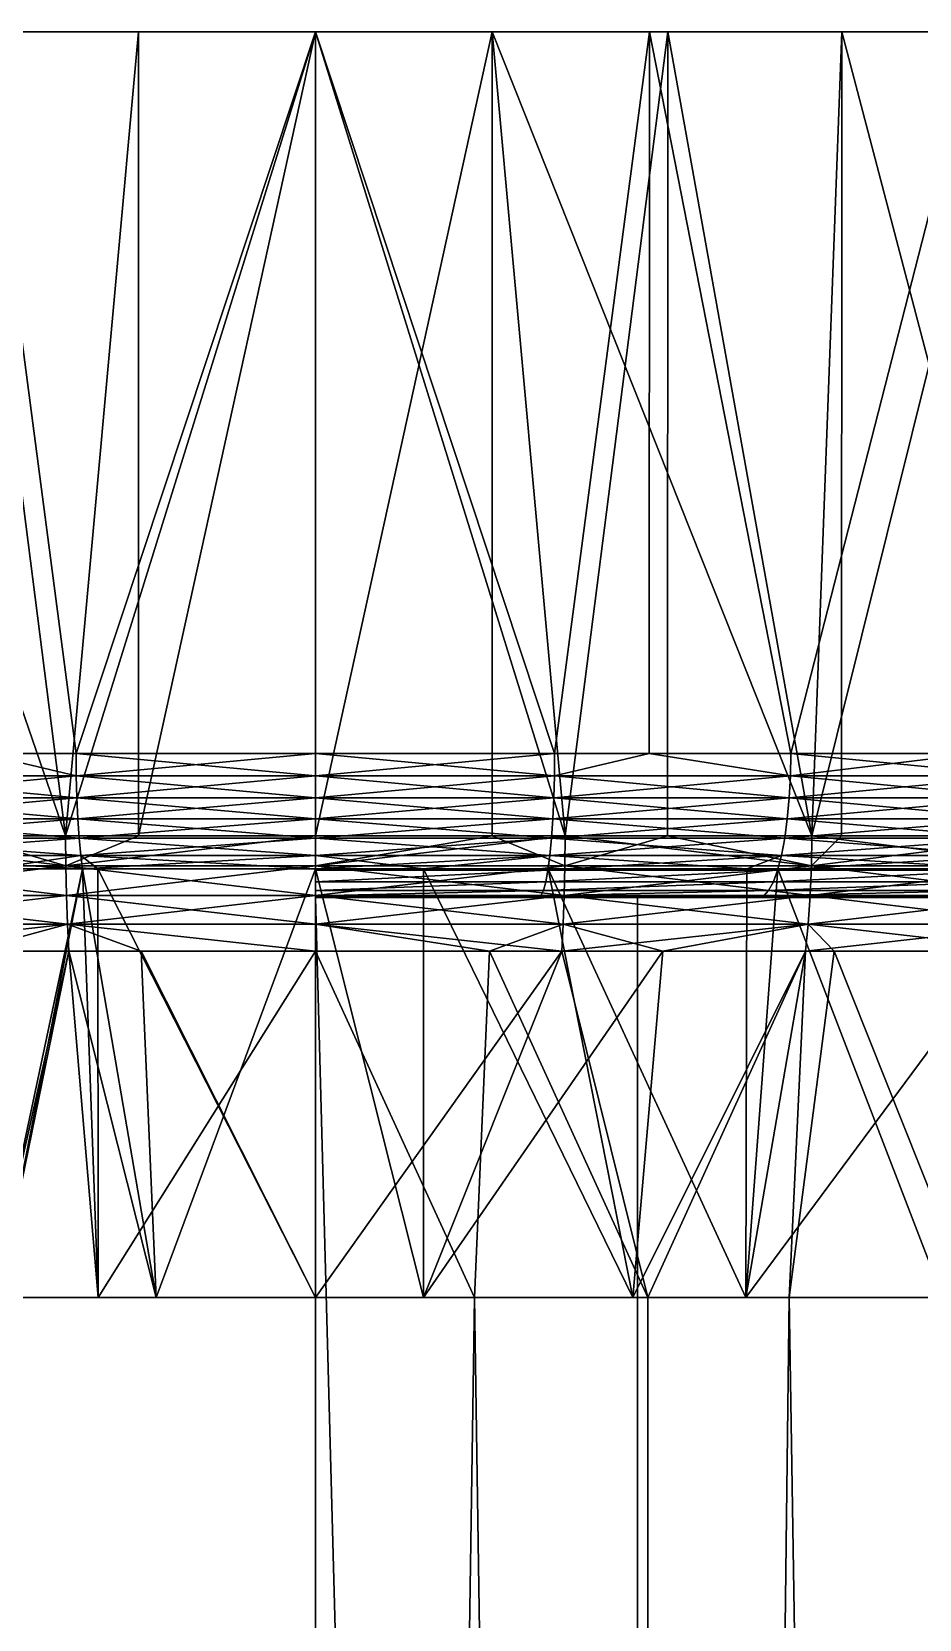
# Model space of a CAD drawing. Header units: inches. Extents: x 0 to 40, y 0 to 110.
# Drawn here: x 17.54 to 25.23, y 96.25 to 110 of the extents above; entities that cross this region are included whole.
import ezdxf

# ---------------------------------------------------------------- set-up
doc = ezdxf.new("R2010")
doc.units = ezdxf.units.IN
doc.header["$LTSCALE"] = 26.699852
doc.header["$MEASUREMENT"] = 0
doc.layers.add('1', color=7, linetype='CONTINUOUS')

msp = doc.modelspace()

# ---------------------------------------------------------------- linework, layer by layer
at = {"layer": '1', "linetype": 'Continuous'}
for points in [[(15.443, 110, 39.474), (15.701, 103.036, 39.532), (17.838, 103.036, 39.883), (15.443, 110, 39.474)], [(15.443, 110, 39.474), (17.838, 103.036, 39.883), (18.469, 110, 39.941), (15.443, 110, 39.474)], [(17.106, 110, 38.272), (15.443, 110, 39.474), (20, 110, 38.5), (17.106, 110, 38.272)], [(20, 110, 38.5), (15.443, 110, 39.474), (18.469, 110, 39.941), (20, 110, 38.5)], [(17.838, 103.036, 0.117), (16.947, 110, 0.234), (20, 110), (17.838, 103.036, 0.117)], [(16.952, 103.036, 0.262), (16.947, 110, 0.234), (17.838, 103.036, 0.117), (16.952, 103.036, 0.262)], [(17.106, 110, 1.728), (20, 110), (16.947, 110, 0.234), (17.106, 110, 1.728)], [(20, 110, 1.5), (20, 110), (17.106, 110, 1.728), (20, 110, 1.5)], [(20, 110, 38.5), (17.929, 103.75, 38.384), (17.106, 110, 38.272), (20, 110, 38.5)], [(17.111, 103.75, 38.245), (17.106, 110, 38.272), (17.929, 103.75, 38.384), (17.111, 103.75, 38.245)], [(17.106, 110, 1.728), (17.111, 103.75, 1.755), (17.929, 103.75, 1.616), (17.106, 110, 1.728)], [(17.106, 110, 1.728), (17.929, 103.75, 1.616), (20, 110, 1.5), (17.106, 110, 1.728)], [(18.469, 110, 39.941), (17.838, 103.036, 39.883), (18.47, 103.036, 39.917), (18.469, 110, 39.941)], [(20, 110), (20, 103.036), (17.838, 103.036, 0.117), (20, 110)], [(20, 110, 38.5), (20, 103.75, 38.5), (17.929, 103.75, 38.384), (20, 110, 38.5)], [(20, 110, 1.5), (17.929, 103.75, 1.616), (20, 103.75, 1.5), (20, 110, 1.5)], [(18.469, 110, 39.941), (18.47, 103.036, 39.917), (20, 110, 40), (18.469, 110, 39.941)], [(18.469, 110, 39.941), (20, 110, 40), (20, 110, 38.5), (18.469, 110, 39.941)], [(20, 110, 40), (18.47, 103.036, 39.917), (20, 103.036, 40), (20, 110, 40)], [(20, 110, 40), (20, 103.036, 40), (21.531, 110, 39.941), (20, 110, 40)], [(21.531, 110, 39.941), (20, 103.036, 40), (21.53, 103.036, 39.917), (21.531, 110, 39.941)], [(23.053, 110, 0.234), (22.162, 103.036, 0.117), (20, 110), (23.053, 110, 0.234)], [(20, 110), (22.162, 103.036, 0.117), (20, 103.036), (20, 110)], [(20, 110, 38.5), (20, 110, 40), (21.531, 110, 39.941), (20, 110, 38.5)], [(20, 110, 38.5), (21.531, 110, 39.941), (22.894, 110, 38.272), (20, 110, 38.5)], [(22.894, 110, 1.728), (23.053, 110, 0.234), (20, 110, 1.5), (22.894, 110, 1.728)], [(20, 110, 1.5), (23.053, 110, 0.234), (20, 110), (20, 110, 1.5)], [(22.071, 103.75, 1.616), (22.894, 110, 1.728), (20, 110, 1.5), (22.071, 103.75, 1.616)], [(22.894, 110, 38.272), (22.071, 103.75, 38.384), (20, 110, 38.5), (22.894, 110, 38.272)], [(22.071, 103.75, 38.384), (20, 103.75, 38.5), (20, 110, 38.5), (22.071, 103.75, 38.384)], [(20, 110, 1.5), (20, 103.75, 1.5), (22.071, 103.75, 1.616), (20, 110, 1.5)], [(21.53, 103.036, 39.917), (22.162, 103.036, 39.883), (21.531, 110, 39.941), (21.53, 103.036, 39.917)], [(21.531, 110, 39.941), (22.162, 103.036, 39.883), (24.299, 103.036, 39.532), (21.531, 110, 39.941)], [(21.531, 110, 39.941), (24.299, 103.036, 39.532), (24.557, 110, 39.474), (21.531, 110, 39.941)], [(22.894, 110, 38.272), (21.531, 110, 39.941), (24.557, 110, 39.474), (22.894, 110, 38.272)], [(22.889, 103.75, 1.755), (22.894, 110, 1.728), (22.071, 103.75, 1.616), (22.889, 103.75, 1.755)], [(22.894, 110, 38.272), (22.889, 103.75, 38.245), (22.071, 103.75, 38.384), (22.894, 110, 38.272)], [(23.053, 110, 0.234), (23.048, 103.036, 0.262), (22.162, 103.036, 0.117), (23.053, 110, 0.234)], [(24.117, 103.75, 1.964), (22.894, 110, 1.728), (22.889, 103.75, 1.755), (24.117, 103.75, 1.964)], [(24.117, 103.75, 38.036), (22.889, 103.75, 38.245), (22.894, 110, 38.272), (24.117, 103.75, 38.036)], [(22.894, 110, 38.272), (24.557, 110, 39.474), (25.717, 110, 37.595), (22.894, 110, 38.272)], [(25.717, 110, 2.405), (26.034, 110, 0.932), (22.894, 110, 1.728), (25.717, 110, 2.405)], [(22.894, 110, 1.728), (26.034, 110, 0.932), (23.053, 110, 0.234), (22.894, 110, 1.728)], [(24.117, 103.75, 1.964), (25.717, 110, 2.405), (22.894, 110, 1.728), (24.117, 103.75, 1.964)], [(25.717, 110, 37.595), (24.117, 103.75, 38.036), (22.894, 110, 38.272), (25.717, 110, 37.595)], [(24.299, 103.036, 0.468), (23.048, 103.036, 0.262), (23.053, 110, 0.234), (24.299, 103.036, 0.468)], [(26.034, 110, 0.932), (24.299, 103.036, 0.468), (23.053, 110, 0.234), (26.034, 110, 0.932)], [(25.712, 103.75, 2.423), (25.717, 110, 2.405), (24.117, 103.75, 1.964), (25.712, 103.75, 2.423)], [(25.717, 110, 37.595), (25.712, 103.75, 37.577), (24.117, 103.75, 38.036), (25.717, 110, 37.595)], [(24.299, 103.036, 39.532), (24.554, 103.036, 39.462), (24.557, 110, 39.474), (24.299, 103.036, 39.532)], [(26.034, 110, 0.932), (26.03, 103.036, 0.948), (24.299, 103.036, 0.468), (26.034, 110, 0.932)], [(24.557, 110, 39.474), (24.554, 103.036, 39.462), (26.386, 103.036, 38.953), (24.557, 110, 39.474)], [(24.557, 110, 39.474), (26.386, 103.036, 38.953), (27.476, 110, 38.55), (24.557, 110, 39.474)], [(25.717, 110, 37.595), (24.557, 110, 39.474), (27.476, 110, 38.55), (25.717, 110, 37.595)], [(15.887, 103.554, 38.021), (17.111, 103.75, 38.245), (17.93, 103.554, 38.368), (15.887, 103.554, 38.021)], [(17.93, 103.554, 1.632), (17.111, 103.75, 1.755), (15.887, 103.554, 1.979), (17.93, 103.554, 1.632)], [(17.929, 103.75, 38.384), (17.93, 103.554, 38.368), (17.111, 103.75, 38.245), (17.929, 103.75, 38.384)], [(17.93, 103.554, 1.632), (17.929, 103.75, 1.616), (17.111, 103.75, 1.755), (17.93, 103.554, 1.632)], [(20, 103.75, 38.5), (20, 103.554, 38.485), (17.929, 103.75, 38.384), (20, 103.75, 38.5)], [(17.929, 103.75, 38.384), (20, 103.554, 38.485), (17.93, 103.554, 38.368), (17.929, 103.75, 38.384)], [(20, 103.75, 1.5), (17.929, 103.75, 1.616), (17.93, 103.554, 1.632), (20, 103.75, 1.5)], [(17.93, 103.554, 1.632), (20, 103.554, 1.515), (20, 103.75, 1.5), (17.93, 103.554, 1.632)], [(20, 103.554, 1.515), (22.07, 103.554, 1.632), (22.071, 103.75, 1.616), (20, 103.554, 1.515)], [(20, 103.75, 1.5), (20, 103.554, 1.515), (22.071, 103.75, 1.616), (20, 103.75, 1.5)], [(22.07, 103.554, 38.368), (20, 103.554, 38.485), (20, 103.75, 38.5), (22.07, 103.554, 38.368)], [(22.07, 103.554, 38.368), (20, 103.75, 38.5), (22.071, 103.75, 38.384), (22.07, 103.554, 38.368)], [(22.071, 103.75, 1.616), (22.07, 103.554, 1.632), (22.889, 103.75, 1.755), (22.071, 103.75, 1.616)], [(22.07, 103.554, 1.632), (24.113, 103.554, 1.979), (22.889, 103.75, 1.755), (22.07, 103.554, 1.632)], [(22.071, 103.75, 38.384), (22.889, 103.75, 38.245), (22.07, 103.554, 38.368), (22.071, 103.75, 38.384)], [(22.07, 103.554, 38.368), (22.889, 103.75, 38.245), (24.113, 103.554, 38.021), (22.07, 103.554, 38.368)], [(22.889, 103.75, 1.755), (24.113, 103.554, 1.979), (24.117, 103.75, 1.964), (22.889, 103.75, 1.755)], [(22.889, 103.75, 38.245), (24.117, 103.75, 38.036), (24.113, 103.554, 38.021), (22.889, 103.75, 38.245)], [(25.712, 103.75, 2.423), (24.117, 103.75, 1.964), (24.113, 103.554, 1.979), (25.712, 103.75, 2.423)], [(26.105, 103.554, 2.553), (25.712, 103.75, 2.423), (24.113, 103.554, 1.979), (26.105, 103.554, 2.553)], [(24.113, 103.554, 38.021), (24.117, 103.75, 38.036), (26.105, 103.554, 37.447), (24.113, 103.554, 38.021)], [(24.117, 103.75, 38.036), (25.712, 103.75, 37.577), (26.105, 103.554, 37.447), (24.117, 103.75, 38.036)], [(15.887, 103.554, 38.021), (17.936, 103.364, 38.323), (15.897, 103.364, 37.977), (15.887, 103.554, 38.021)], [(15.887, 103.554, 1.979), (15.897, 103.364, 2.023), (17.93, 103.554, 1.632), (15.887, 103.554, 1.979)], [(15.887, 103.554, 38.021), (17.93, 103.554, 38.368), (17.936, 103.364, 38.323), (15.887, 103.554, 38.021)], [(15.897, 103.364, 2.023), (17.936, 103.364, 1.677), (17.93, 103.554, 1.632), (15.897, 103.364, 2.023)], [(17.93, 103.554, 38.368), (20, 103.554, 38.485), (20, 103.364, 38.439), (17.93, 103.554, 38.368)], [(17.936, 103.364, 38.323), (17.93, 103.554, 38.368), (20, 103.364, 38.439), (17.936, 103.364, 38.323)], [(17.93, 103.554, 1.632), (17.936, 103.364, 1.677), (20, 103.554, 1.515), (17.93, 103.554, 1.632)], [(17.936, 103.364, 1.677), (20, 103.364, 1.561), (20, 103.554, 1.515), (17.936, 103.364, 1.677)], [(20, 103.554, 1.515), (20, 103.364, 1.561), (22.07, 103.554, 1.632), (20, 103.554, 1.515)], [(20, 103.364, 1.561), (22.064, 103.364, 1.677), (22.07, 103.554, 1.632), (20, 103.364, 1.561)], [(22.064, 103.364, 38.323), (20, 103.364, 38.439), (20, 103.554, 38.485), (22.064, 103.364, 38.323)], [(22.064, 103.364, 38.323), (20, 103.554, 38.485), (22.07, 103.554, 38.368), (22.064, 103.364, 38.323)], [(24.103, 103.364, 37.977), (22.064, 103.364, 38.323), (22.07, 103.554, 38.368), (24.103, 103.364, 37.977)], [(22.07, 103.554, 1.632), (22.064, 103.364, 1.677), (24.113, 103.554, 1.979), (22.07, 103.554, 1.632)], [(24.103, 103.364, 2.023), (24.113, 103.554, 1.979), (22.064, 103.364, 1.677), (24.103, 103.364, 2.023)], [(22.07, 103.554, 38.368), (24.113, 103.554, 38.021), (24.103, 103.364, 37.977), (22.07, 103.554, 38.368)], [(24.103, 103.364, 2.023), (26.09, 103.364, 2.596), (26.105, 103.554, 2.553), (24.103, 103.364, 2.023)], [(26.105, 103.554, 2.553), (24.113, 103.554, 1.979), (24.103, 103.364, 2.023), (26.105, 103.554, 2.553)], [(24.103, 103.364, 37.977), (24.113, 103.554, 38.021), (26.09, 103.364, 37.404), (24.103, 103.364, 37.977)], [(24.113, 103.554, 38.021), (26.105, 103.554, 37.447), (26.09, 103.364, 37.404), (24.113, 103.554, 38.021)], [(15.897, 103.364, 37.977), (17.936, 103.364, 38.323), (17.944, 103.183, 38.248), (15.897, 103.364, 37.977)], [(15.897, 103.364, 37.977), (17.944, 103.183, 38.248), (15.914, 103.183, 37.903), (15.897, 103.364, 37.977)], [(15.897, 103.364, 2.023), (15.914, 103.183, 2.097), (17.936, 103.364, 1.677), (15.897, 103.364, 2.023)], [(15.914, 103.183, 2.097), (17.944, 103.183, 1.752), (17.936, 103.364, 1.677), (15.914, 103.183, 2.097)], [(17.936, 103.364, 38.323), (20, 103.183, 38.364), (17.944, 103.183, 38.248), (17.936, 103.364, 38.323)], [(17.936, 103.364, 1.677), (17.944, 103.183, 1.752), (20, 103.364, 1.561), (17.936, 103.364, 1.677)], [(17.936, 103.364, 38.323), (20, 103.364, 38.439), (20, 103.183, 38.364), (17.936, 103.364, 38.323)], [(17.944, 103.183, 1.752), (20, 103.183, 1.636), (20, 103.364, 1.561), (17.944, 103.183, 1.752)], [(20, 103.364, 1.561), (20, 103.183, 1.636), (22.064, 103.364, 1.677), (20, 103.364, 1.561)], [(22.056, 103.183, 1.752), (22.064, 103.364, 1.677), (20, 103.183, 1.636), (22.056, 103.183, 1.752)], [(22.056, 103.183, 38.248), (20, 103.183, 38.364), (20, 103.364, 38.439), (22.056, 103.183, 38.248)], [(22.056, 103.183, 38.248), (20, 103.364, 38.439), (22.064, 103.364, 38.323), (22.056, 103.183, 38.248)], [(22.064, 103.364, 38.323), (24.086, 103.183, 37.903), (22.056, 103.183, 38.248), (22.064, 103.364, 38.323)], [(22.056, 103.183, 1.752), (24.086, 103.183, 2.097), (24.103, 103.364, 2.023), (22.056, 103.183, 1.752)], [(24.103, 103.364, 2.023), (22.064, 103.364, 1.677), (22.056, 103.183, 1.752), (24.103, 103.364, 2.023)], [(24.103, 103.364, 37.977), (24.086, 103.183, 37.903), (22.064, 103.364, 38.323), (24.103, 103.364, 37.977)], [(24.086, 103.183, 2.097), (26.065, 103.183, 2.667), (26.09, 103.364, 2.596), (24.086, 103.183, 2.097)], [(24.103, 103.364, 2.023), (24.086, 103.183, 2.097), (26.09, 103.364, 2.596), (24.103, 103.364, 2.023)], [(26.065, 103.183, 37.333), (24.086, 103.183, 37.903), (24.103, 103.364, 37.977), (26.065, 103.183, 37.333)], [(24.103, 103.364, 37.977), (26.09, 103.364, 37.404), (26.065, 103.183, 37.333), (24.103, 103.364, 37.977)], [(15.914, 103.183, 37.903), (17.944, 103.183, 38.248), (17.955, 103.015, 38.146), (15.914, 103.183, 37.903)], [(15.914, 103.183, 37.903), (17.955, 103.015, 38.146), (15.936, 103.015, 37.803), (15.914, 103.183, 37.903)], [(15.914, 103.183, 2.097), (15.936, 103.015, 2.197), (17.944, 103.183, 1.752), (15.914, 103.183, 2.097)], [(15.936, 103.015, 2.197), (17.955, 103.015, 1.854), (17.944, 103.183, 1.752), (15.936, 103.015, 2.197)], [(17.944, 103.183, 38.248), (20, 103.183, 38.364), (20, 103.015, 38.261), (17.944, 103.183, 38.248)], [(17.944, 103.183, 38.248), (20, 103.015, 38.261), (17.955, 103.015, 38.146), (17.944, 103.183, 38.248)], [(17.944, 103.183, 1.752), (17.955, 103.015, 1.854), (20, 103.183, 1.636), (17.944, 103.183, 1.752)], [(20, 103.015, 1.739), (20, 103.183, 1.636), (17.955, 103.015, 1.854), (20, 103.015, 1.739)], [(20, 103.015, 1.739), (22.045, 103.015, 1.854), (22.056, 103.183, 1.752), (20, 103.015, 1.739)], [(22.056, 103.183, 1.752), (20, 103.183, 1.636), (20, 103.015, 1.739), (22.056, 103.183, 1.752)], [(22.045, 103.015, 38.146), (20, 103.015, 38.261), (20, 103.183, 38.364), (22.045, 103.015, 38.146)], [(22.045, 103.015, 38.146), (20, 103.183, 38.364), (22.056, 103.183, 38.248), (22.045, 103.015, 38.146)], [(22.045, 103.015, 1.854), (24.064, 103.015, 2.197), (24.086, 103.183, 2.097), (22.045, 103.015, 1.854)], [(22.056, 103.183, 38.248), (24.064, 103.015, 37.803), (22.045, 103.015, 38.146), (22.056, 103.183, 38.248)], [(22.056, 103.183, 1.752), (22.045, 103.015, 1.854), (24.086, 103.183, 2.097), (22.056, 103.183, 1.752)], [(22.056, 103.183, 38.248), (24.086, 103.183, 37.903), (24.064, 103.015, 37.803), (22.056, 103.183, 38.248)], [(24.064, 103.015, 2.197), (26.031, 103.015, 2.763), (26.065, 103.183, 2.667), (24.064, 103.015, 2.197)], [(24.086, 103.183, 37.903), (26.031, 103.015, 37.237), (24.064, 103.015, 37.803), (24.086, 103.183, 37.903)], [(24.086, 103.183, 2.097), (24.064, 103.015, 2.197), (26.065, 103.183, 2.667), (24.086, 103.183, 2.097)], [(26.065, 103.183, 37.333), (26.031, 103.015, 37.237), (24.086, 103.183, 37.903), (26.065, 103.183, 37.333)], [(17.838, 103.036, 39.883), (15.701, 103.036, 39.532), (17.839, 102.775, 39.866), (17.838, 103.036, 39.883)], [(17.839, 102.775, 39.866), (15.701, 103.036, 39.532), (15.704, 102.775, 39.516), (17.839, 102.775, 39.866)], [(15.704, 102.775, 0.484), (16.952, 103.036, 0.262), (17.839, 102.775, 0.134), (15.704, 102.775, 0.484)], [(15.936, 103.015, 37.803), (17.955, 103.015, 38.146), (17.97, 102.866, 38.02), (15.936, 103.015, 37.803)], [(15.936, 103.015, 37.803), (17.97, 102.866, 38.02), (15.965, 102.866, 37.679), (15.936, 103.015, 37.803)], [(15.936, 103.015, 2.197), (15.965, 102.866, 2.321), (17.955, 103.015, 1.854), (15.936, 103.015, 2.197)], [(17.97, 102.866, 1.98), (17.955, 103.015, 1.854), (15.965, 102.866, 2.321), (17.97, 102.866, 1.98)], [(16.952, 103.036, 0.262), (17.838, 103.036, 0.117), (17.839, 102.775, 0.134), (16.952, 103.036, 0.262)], [(17.839, 102.775, 39.866), (18.47, 103.036, 39.917), (17.838, 103.036, 39.883), (17.839, 102.775, 39.866)], [(17.838, 103.036, 0.117), (20, 103.036), (17.839, 102.775, 0.134), (17.838, 103.036, 0.117)], [(20, 102.775, 39.983), (20, 103.036, 40), (17.839, 102.775, 39.866), (20, 102.775, 39.983)], [(17.839, 102.775, 39.866), (20, 103.036, 40), (18.47, 103.036, 39.917), (17.839, 102.775, 39.866)], [(17.839, 102.775, 0.134), (20, 103.036), (20, 102.775, 0.017), (17.839, 102.775, 0.134)], [(17.955, 103.015, 38.146), (20, 103.015, 38.261), (20, 102.866, 38.134), (17.955, 103.015, 38.146)], [(17.955, 103.015, 38.146), (20, 102.866, 38.134), (17.97, 102.866, 38.02), (17.955, 103.015, 38.146)], [(20, 103.015, 1.739), (17.955, 103.015, 1.854), (17.97, 102.866, 1.98), (20, 103.015, 1.739)], [(17.97, 102.866, 1.98), (20, 102.866, 1.866), (20, 103.015, 1.739), (17.97, 102.866, 1.98)], [(22.161, 102.775, 39.866), (21.53, 103.036, 39.917), (20, 102.775, 39.983), (22.161, 102.775, 39.866)], [(20, 102.775, 39.983), (21.53, 103.036, 39.917), (20, 103.036, 40), (20, 102.775, 39.983)], [(22.161, 102.775, 0.134), (20, 102.775, 0.017), (22.162, 103.036, 0.117), (22.161, 102.775, 0.134)], [(22.162, 103.036, 0.117), (20, 102.775, 0.017), (20, 103.036), (22.162, 103.036, 0.117)], [(20, 102.866, 1.866), (22.03, 102.866, 1.98), (22.045, 103.015, 1.854), (20, 102.866, 1.866)], [(20, 103.015, 1.739), (20, 102.866, 1.866), (22.045, 103.015, 1.854), (20, 103.015, 1.739)], [(22.03, 102.866, 38.02), (20, 102.866, 38.134), (20, 103.015, 38.261), (22.03, 102.866, 38.02)], [(22.03, 102.866, 38.02), (20, 103.015, 38.261), (22.045, 103.015, 38.146), (22.03, 102.866, 38.02)], [(22.161, 102.775, 39.866), (22.162, 103.036, 39.883), (21.53, 103.036, 39.917), (22.161, 102.775, 39.866)], [(22.03, 102.866, 1.98), (24.035, 102.866, 2.321), (24.064, 103.015, 2.197), (22.03, 102.866, 1.98)], [(22.045, 103.015, 1.854), (22.03, 102.866, 1.98), (24.064, 103.015, 2.197), (22.045, 103.015, 1.854)], [(22.045, 103.015, 38.146), (24.035, 102.866, 37.679), (22.03, 102.866, 38.02), (22.045, 103.015, 38.146)], [(22.045, 103.015, 38.146), (24.064, 103.015, 37.803), (24.035, 102.866, 37.679), (22.045, 103.015, 38.146)], [(24.296, 102.775, 39.516), (22.162, 103.036, 39.883), (22.161, 102.775, 39.866), (24.296, 102.775, 39.516)], [(22.162, 103.036, 0.117), (23.048, 103.036, 0.262), (22.161, 102.775, 0.134), (22.162, 103.036, 0.117)], [(22.161, 102.775, 0.134), (23.048, 103.036, 0.262), (24.296, 102.775, 0.484), (22.161, 102.775, 0.134)], [(24.296, 102.775, 39.516), (24.299, 103.036, 39.532), (22.162, 103.036, 39.883), (24.296, 102.775, 39.516)], [(23.048, 103.036, 0.262), (24.299, 103.036, 0.468), (24.296, 102.775, 0.484), (23.048, 103.036, 0.262)], [(24.064, 103.015, 2.197), (24.035, 102.866, 2.321), (26.031, 103.015, 2.763), (24.064, 103.015, 2.197)], [(24.064, 103.015, 37.803), (25.989, 102.866, 37.116), (24.035, 102.866, 37.679), (24.064, 103.015, 37.803)], [(25.989, 102.866, 2.884), (26.031, 103.015, 2.763), (24.035, 102.866, 2.321), (25.989, 102.866, 2.884)], [(24.064, 103.015, 37.803), (26.031, 103.015, 37.237), (25.989, 102.866, 37.116), (24.064, 103.015, 37.803)], [(24.554, 103.036, 39.462), (24.296, 102.775, 39.516), (26.386, 103.036, 38.953), (24.554, 103.036, 39.462)], [(26.386, 103.036, 38.953), (24.296, 102.775, 39.516), (26.381, 102.775, 38.937), (26.386, 103.036, 38.953)], [(24.554, 103.036, 39.462), (24.299, 103.036, 39.532), (24.296, 102.775, 39.516), (24.554, 103.036, 39.462)], [(24.296, 102.775, 0.484), (24.299, 103.036, 0.468), (26.381, 102.775, 1.063), (24.296, 102.775, 0.484)], [(26.03, 103.036, 0.948), (26.381, 102.775, 1.063), (24.299, 103.036, 0.468), (26.03, 103.036, 0.948)], [(15.965, 102.866, 37.679), (17.97, 102.866, 38.02), (17.985, 102.75, 37.887), (15.965, 102.866, 37.679)], [(15.965, 102.866, 37.679), (17.985, 102.75, 37.887), (15.995, 102.75, 37.549), (15.965, 102.866, 37.679)], [(17.97, 102.866, 1.98), (15.965, 102.866, 2.321), (17.189, 102.75, 2.248), (17.97, 102.866, 1.98)], [(17.189, 102.75, 2.248), (17.985, 102.75, 2.113), (17.97, 102.866, 1.98), (17.189, 102.75, 2.248)], [(18.116, 102.75, 37.894), (17.985, 102.75, 37.887), (17.97, 102.866, 38.02), (18.116, 102.75, 37.894)], [(17.97, 102.866, 38.02), (20, 102.866, 38.134), (20, 102.75, 38), (17.97, 102.866, 38.02)], [(17.97, 102.866, 38.02), (20, 102.75, 38), (18.116, 102.75, 37.894), (17.97, 102.866, 38.02)], [(17.97, 102.866, 1.98), (17.985, 102.75, 2.113), (20, 102.866, 1.866), (17.97, 102.866, 1.98)], [(17.985, 102.75, 2.113), (20, 102.75, 2), (20, 102.866, 1.866), (17.985, 102.75, 2.113)], [(20.937, 102.75, 37.947), (20, 102.75, 38), (20, 102.866, 38.134), (20.937, 102.75, 37.947)], [(20, 102.75, 2), (22.014, 102.739, 2.128), (22.03, 102.866, 1.98), (20, 102.75, 2)], [(20, 102.866, 1.866), (20, 102.75, 2), (22.03, 102.866, 1.98), (20, 102.866, 1.866)], [(20.937, 102.75, 37.947), (20, 102.866, 38.134), (22.03, 102.866, 38.02), (20.937, 102.75, 37.947)], [(22.03, 102.866, 38.02), (22.015, 102.75, 37.887), (20.937, 102.75, 37.947), (22.03, 102.866, 38.02)], [(22.03, 102.866, 1.98), (22.014, 102.739, 2.128), (24.035, 102.866, 2.321), (22.03, 102.866, 1.98)], [(24.002, 102.739, 2.466), (24.035, 102.866, 2.321), (22.014, 102.739, 2.128), (24.002, 102.739, 2.466)], [(22.03, 102.866, 38.02), (23.736, 102.75, 37.594), (22.015, 102.75, 37.887), (22.03, 102.866, 38.02)], [(22.03, 102.866, 38.02), (24.035, 102.866, 37.679), (23.736, 102.75, 37.594), (22.03, 102.866, 38.02)], [(24.035, 102.866, 37.679), (24.005, 102.75, 37.549), (23.736, 102.75, 37.594), (24.035, 102.866, 37.679)], [(25.94, 102.739, 3.025), (25.989, 102.866, 2.884), (24.002, 102.739, 2.466), (25.94, 102.739, 3.025)], [(25.989, 102.866, 2.884), (24.035, 102.866, 2.321), (24.002, 102.739, 2.466), (25.989, 102.866, 2.884)], [(24.035, 102.866, 37.679), (25.945, 102.75, 36.99), (24.005, 102.75, 37.549), (24.035, 102.866, 37.679)], [(24.035, 102.866, 37.679), (25.989, 102.866, 37.116), (25.945, 102.75, 36.99), (24.035, 102.866, 37.679)], [(17.839, 102.775, 39.866), (15.704, 102.775, 39.516), (17.845, 102.518, 39.815), (17.839, 102.775, 39.866)], [(17.845, 102.518, 39.815), (15.704, 102.775, 39.516), (15.715, 102.518, 39.466), (17.845, 102.518, 39.815)], [(15.704, 102.775, 0.484), (17.839, 102.775, 0.134), (15.715, 102.518, 0.534), (15.704, 102.775, 0.484)], [(15.715, 102.518, 0.534), (17.839, 102.775, 0.134), (17.845, 102.518, 0.185), (15.715, 102.518, 0.534)], [(17.252, 99.036, 37.789), (15.995, 102.75, 37.549), (17.985, 102.75, 37.887), (17.252, 99.036, 37.789)], [(17.193, 99.036, 2.274), (17.985, 102.75, 2.113), (17.189, 102.75, 2.248), (17.193, 99.036, 2.274)], [(18.622, 99.036, 2.053), (17.985, 102.75, 2.113), (17.193, 99.036, 2.274), (18.622, 99.036, 2.053)], [(17.252, 99.036, 37.789), (17.985, 102.75, 37.887), (18.119, 99.036, 37.856), (17.252, 99.036, 37.789)], [(17.839, 102.775, 39.866), (17.845, 102.518, 39.815), (20, 102.518, 39.932), (17.839, 102.775, 39.866)], [(17.839, 102.775, 39.866), (20, 102.518, 39.932), (20, 102.775, 39.983), (17.839, 102.775, 39.866)], [(17.839, 102.775, 0.134), (20, 102.775, 0.017), (17.845, 102.518, 0.185), (17.839, 102.775, 0.134)], [(17.845, 102.518, 0.185), (20, 102.775, 0.017), (20, 102.518, 0.068), (17.845, 102.518, 0.185)], [(18.622, 99.036, 2.053), (20, 102.75, 2), (17.985, 102.75, 2.113), (18.622, 99.036, 2.053)], [(18.119, 99.036, 37.856), (17.985, 102.75, 37.887), (18.116, 102.75, 37.894), (18.119, 99.036, 37.856)], [(18.119, 99.036, 37.856), (18.116, 102.75, 37.894), (20, 99.036, 38), (18.119, 99.036, 37.856)], [(20, 99.036, 38), (18.116, 102.75, 37.894), (20, 102.75, 38), (20, 99.036, 38)], [(20, 99.036, 2), (20, 102.75, 2), (18.622, 99.036, 2.053), (20, 99.036, 2)], [(20, 102.775, 39.983), (20, 102.518, 39.932), (22.155, 102.518, 39.815), (20, 102.775, 39.983)], [(20, 102.775, 39.983), (22.155, 102.518, 39.815), (22.161, 102.775, 39.866), (20, 102.775, 39.983)], [(22.155, 102.518, 0.185), (20, 102.518, 0.068), (22.161, 102.775, 0.134), (22.155, 102.518, 0.185)], [(22.161, 102.775, 0.134), (20, 102.518, 0.068), (20, 102.775, 0.017), (22.161, 102.775, 0.134)], [(20, 99.036, 2), (20, 102.739, 2.015), (20, 102.75, 2), (20, 99.036, 2)], [(20, 99.036, 38), (20, 102.75, 38), (20.935, 99.036, 37.928), (20, 99.036, 38)], [(20.935, 99.036, 37.928), (20, 102.75, 38), (20.937, 102.75, 37.947), (20.935, 99.036, 37.928)], [(20, 102.75, 2), (20, 102.739, 2.015), (22.014, 102.739, 2.128), (20, 102.75, 2)], [(20, 99.036, 2), (20, 102.636, 2.183), (20, 102.739, 2.015), (20, 99.036, 2)], [(22.014, 102.739, 2.128), (20, 102.739, 2.015), (20, 102.636, 2.183), (22.014, 102.739, 2.128)], [(21.995, 102.636, 2.295), (22.014, 102.739, 2.128), (20, 102.636, 2.183), (21.995, 102.636, 2.295)], [(20.935, 99.036, 37.928), (20.937, 102.75, 37.947), (22.748, 99.036, 37.789), (20.935, 99.036, 37.928)], [(22.748, 99.036, 37.789), (20.937, 102.75, 37.947), (22.015, 102.75, 37.887), (22.748, 99.036, 37.789)], [(23.965, 102.636, 2.629), (24.002, 102.739, 2.466), (21.995, 102.636, 2.295), (23.965, 102.636, 2.629)], [(24.002, 102.739, 2.466), (22.014, 102.739, 2.128), (21.995, 102.636, 2.295), (24.002, 102.739, 2.466)], [(22.748, 99.036, 37.789), (22.015, 102.75, 37.887), (23.727, 99.036, 37.56), (22.748, 99.036, 37.789)], [(23.727, 99.036, 37.56), (22.015, 102.75, 37.887), (23.736, 102.75, 37.594), (23.727, 99.036, 37.56)], [(22.161, 102.775, 39.866), (22.155, 102.518, 39.815), (24.285, 102.518, 39.466), (22.161, 102.775, 39.866)], [(22.161, 102.775, 0.134), (24.296, 102.775, 0.484), (22.155, 102.518, 0.185), (22.161, 102.775, 0.134)], [(22.155, 102.518, 0.185), (24.296, 102.775, 0.484), (24.285, 102.518, 0.534), (22.155, 102.518, 0.185)], [(22.161, 102.775, 39.866), (24.285, 102.518, 39.466), (24.296, 102.775, 39.516), (22.161, 102.775, 39.866)], [(23.727, 99.036, 37.56), (24.005, 102.75, 37.549), (25.431, 99.036, 37.161), (23.727, 99.036, 37.56)], [(23.727, 99.036, 37.56), (23.736, 102.75, 37.594), (24.005, 102.75, 37.549), (23.727, 99.036, 37.56)], [(25.94, 102.739, 3.025), (24.002, 102.739, 2.466), (23.965, 102.636, 2.629), (25.94, 102.739, 3.025)], [(25.885, 102.636, 3.182), (25.94, 102.739, 3.025), (23.965, 102.636, 2.629), (25.885, 102.636, 3.182)], [(25.431, 99.036, 37.161), (24.005, 102.75, 37.549), (25.945, 102.75, 36.99), (25.431, 99.036, 37.161)], [(24.296, 102.775, 39.516), (24.285, 102.518, 39.466), (26.364, 102.518, 38.888), (24.296, 102.775, 39.516)], [(24.296, 102.775, 0.484), (26.381, 102.775, 1.063), (24.285, 102.518, 0.534), (24.296, 102.775, 0.484)], [(24.285, 102.518, 0.534), (26.381, 102.775, 1.063), (26.364, 102.518, 1.112), (24.285, 102.518, 0.534)], [(24.296, 102.775, 39.516), (26.364, 102.518, 38.888), (26.381, 102.775, 38.937), (24.296, 102.775, 39.516)], [(20, 102.561, 2.364), (20, 102.636, 2.183), (20, 99.036, 2), (20, 102.561, 2.364)], [(21.975, 102.561, 2.475), (21.995, 102.636, 2.295), (20, 102.561, 2.364), (21.975, 102.561, 2.475)], [(21.995, 102.636, 2.295), (20, 102.636, 2.183), (20, 102.561, 2.364), (21.995, 102.636, 2.295)], [(23.965, 102.636, 2.629), (21.995, 102.636, 2.295), (21.975, 102.561, 2.475), (23.965, 102.636, 2.629)], [(23.924, 102.561, 2.806), (23.965, 102.636, 2.629), (21.975, 102.561, 2.475), (23.924, 102.561, 2.806)], [(25.885, 102.636, 3.182), (23.965, 102.636, 2.629), (23.924, 102.561, 2.806), (25.885, 102.636, 3.182)], [(25.825, 102.561, 3.353), (25.885, 102.636, 3.182), (23.924, 102.561, 2.806), (25.825, 102.561, 3.353)], [(17.845, 102.518, 39.815), (15.715, 102.518, 39.466), (17.854, 102.271, 39.731), (17.845, 102.518, 39.815)], [(17.854, 102.271, 39.731), (15.715, 102.518, 39.466), (15.733, 102.271, 39.384), (17.854, 102.271, 39.731)], [(15.715, 102.518, 0.534), (17.845, 102.518, 0.185), (15.733, 102.271, 0.616), (15.715, 102.518, 0.534)], [(15.733, 102.271, 0.616), (17.845, 102.518, 0.185), (17.854, 102.271, 0.269), (15.733, 102.271, 0.616)], [(17.845, 102.518, 39.815), (17.854, 102.271, 39.731), (20, 102.271, 39.848), (17.845, 102.518, 39.815)], [(17.845, 102.518, 0.185), (20, 102.518, 0.068), (17.854, 102.271, 0.269), (17.845, 102.518, 0.185)], [(17.845, 102.518, 39.815), (20, 102.271, 39.848), (20, 102.518, 39.932), (17.845, 102.518, 39.815)], [(17.854, 102.271, 0.269), (20, 102.518, 0.068), (20, 102.271, 0.152), (17.854, 102.271, 0.269)], [(20, 99.036, 2), (20, 102.515, 2.554), (20, 102.561, 2.364), (20, 99.036, 2)], [(21.975, 102.561, 2.475), (20, 102.561, 2.364), (20, 102.515, 2.554), (21.975, 102.561, 2.475)], [(21.953, 102.515, 2.664), (21.975, 102.561, 2.475), (20, 102.515, 2.554), (21.953, 102.515, 2.664)], [(20, 102.518, 39.932), (20, 102.271, 39.848), (22.146, 102.271, 39.731), (20, 102.518, 39.932)], [(20, 102.518, 39.932), (22.146, 102.271, 39.731), (22.155, 102.518, 39.815), (20, 102.518, 39.932)], [(22.146, 102.271, 0.269), (20, 102.271, 0.152), (22.155, 102.518, 0.185), (22.146, 102.271, 0.269)], [(22.155, 102.518, 0.185), (20, 102.271, 0.152), (20, 102.518, 0.068), (22.155, 102.518, 0.185)], [(20, 99.036, 2), (20, 102.5, 2.75), (20, 102.515, 2.554), (20, 99.036, 2)], [(21.953, 102.515, 2.664), (20, 102.515, 2.554), (20, 102.5, 2.75), (21.953, 102.515, 2.664)], [(21.931, 102.5, 2.858), (21.953, 102.515, 2.664), (20, 102.5, 2.75), (21.931, 102.5, 2.858)], [(20, 102.5, 2.75), (20, 102.5, 3.5), (21.931, 102.5, 2.858), (20, 102.5, 2.75)], [(21.931, 102.5, 2.858), (20, 102.5, 3.5), (22.789, 102.5, 3.737), (21.931, 102.5, 2.858)], [(20, 7.5, 3.5), (22.789, 0, 3.737), (20, 102.5, 3.5), (20, 7.5, 3.5)], [(22.789, 0, 3.737), (22.789, 102.5, 3.737), (20, 102.5, 3.5), (22.789, 0, 3.737)], [(20, 7.5, 3.5), (20, 102.5, 3.5), (20, 7.5, 2), (20, 7.5, 3.5)], [(20, 7.5, 2), (20, 102.5, 3.5), (20, 102.5, 2.75), (20, 7.5, 2)], [(20, 7.5, 2), (20, 102.5, 2.75), (20, 99.036, 2), (20, 7.5, 2)], [(21.931, 102.5, 2.858), (23.838, 102.5, 3.182), (23.882, 102.515, 2.992), (21.931, 102.5, 2.858)], [(23.882, 102.515, 2.992), (21.953, 102.515, 2.664), (21.931, 102.5, 2.858), (23.882, 102.515, 2.992)], [(22.789, 102.5, 3.737), (23.838, 102.5, 3.182), (21.931, 102.5, 2.858), (22.789, 102.5, 3.737)], [(23.924, 102.561, 2.806), (21.975, 102.561, 2.475), (21.953, 102.515, 2.664), (23.924, 102.561, 2.806)], [(23.882, 102.515, 2.992), (23.924, 102.561, 2.806), (21.953, 102.515, 2.664), (23.882, 102.515, 2.992)], [(22.155, 102.518, 39.815), (22.146, 102.271, 39.731), (24.267, 102.271, 39.384), (22.155, 102.518, 39.815)], [(22.155, 102.518, 0.185), (24.285, 102.518, 0.534), (22.146, 102.271, 0.269), (22.155, 102.518, 0.185)], [(22.146, 102.271, 0.269), (24.285, 102.518, 0.534), (24.267, 102.271, 0.616), (22.146, 102.271, 0.269)], [(22.155, 102.518, 39.815), (24.267, 102.271, 39.384), (24.285, 102.518, 39.466), (22.155, 102.518, 39.815)], [(25.497, 102.5, 4.443), (25.697, 102.5, 3.718), (22.789, 102.5, 3.737), (25.497, 102.5, 4.443)], [(22.789, 102.5, 3.737), (25.697, 102.5, 3.718), (23.838, 102.5, 3.182), (22.789, 102.5, 3.737)], [(25.497, 0, 4.443), (25.497, 102.5, 4.443), (22.789, 0, 3.737), (25.497, 0, 4.443)], [(22.789, 0, 3.737), (25.497, 102.5, 4.443), (22.789, 102.5, 3.737), (22.789, 0, 3.737)], [(23.838, 102.5, 3.182), (25.697, 102.5, 3.718), (25.762, 102.515, 3.533), (23.838, 102.5, 3.182)], [(23.882, 102.515, 2.992), (23.838, 102.5, 3.182), (25.762, 102.515, 3.533), (23.882, 102.515, 2.992)], [(23.882, 102.515, 2.992), (25.762, 102.515, 3.533), (25.825, 102.561, 3.353), (23.882, 102.515, 2.992)], [(25.825, 102.561, 3.353), (23.924, 102.561, 2.806), (23.882, 102.515, 2.992), (25.825, 102.561, 3.353)], [(24.285, 102.518, 0.534), (26.364, 102.518, 1.112), (24.267, 102.271, 0.616), (24.285, 102.518, 0.534)], [(24.267, 102.271, 0.616), (26.364, 102.518, 1.112), (26.337, 102.271, 1.191), (24.267, 102.271, 0.616)], [(24.285, 102.518, 39.466), (24.267, 102.271, 39.384), (26.337, 102.271, 38.809), (24.285, 102.518, 39.466)], [(24.285, 102.518, 39.466), (26.337, 102.271, 38.809), (26.364, 102.518, 38.888), (24.285, 102.518, 39.466)], [(17.854, 102.271, 39.731), (15.733, 102.271, 39.384), (16.992, 102.036, 39.473), (17.854, 102.271, 39.731)], [(15.733, 102.271, 0.616), (17.854, 102.271, 0.269), (15.758, 102.036, 0.729), (15.733, 102.271, 0.616)], [(15.758, 102.036, 0.729), (17.854, 102.271, 0.269), (17.867, 102.036, 0.384), (15.758, 102.036, 0.729)], [(16.992, 102.036, 39.473), (17.867, 102.036, 39.616), (17.854, 102.271, 39.731), (16.992, 102.036, 39.473)], [(20, 102.271, 0.152), (20, 102.036, 0.268), (17.854, 102.271, 0.269), (20, 102.271, 0.152)], [(17.854, 102.271, 0.269), (20, 102.036, 0.268), (18.491, 102.036, 0.35), (17.854, 102.271, 0.269)], [(17.854, 102.271, 0.269), (18.491, 102.036, 0.35), (17.867, 102.036, 0.384), (17.854, 102.271, 0.269)], [(17.854, 102.271, 39.731), (17.867, 102.036, 39.616), (20, 102.036, 39.732), (17.854, 102.271, 39.731)], [(17.854, 102.271, 39.731), (20, 102.036, 39.732), (20, 102.271, 39.848), (17.854, 102.271, 39.731)], [(21.509, 102.036, 0.35), (20, 102.036, 0.268), (20, 102.271, 0.152), (21.509, 102.036, 0.35)], [(22.146, 102.271, 0.269), (21.509, 102.036, 0.35), (20, 102.271, 0.152), (22.146, 102.271, 0.269)], [(20, 102.271, 39.848), (20, 102.036, 39.732), (22.133, 102.036, 39.616), (20, 102.271, 39.848)], [(20, 102.271, 39.848), (22.133, 102.036, 39.616), (22.146, 102.271, 39.731), (20, 102.271, 39.848)], [(22.133, 102.036, 0.384), (21.509, 102.036, 0.35), (22.146, 102.271, 0.269), (22.133, 102.036, 0.384)], [(22.146, 102.271, 0.269), (24.267, 102.271, 0.616), (22.133, 102.036, 0.384), (22.146, 102.271, 0.269)], [(22.133, 102.036, 0.384), (24.267, 102.271, 0.616), (24.242, 102.036, 0.729), (22.133, 102.036, 0.384)], [(22.146, 102.271, 39.731), (22.133, 102.036, 39.616), (23.008, 102.036, 39.473), (22.146, 102.271, 39.731)], [(22.146, 102.271, 39.731), (23.008, 102.036, 39.473), (24.267, 102.271, 39.384), (22.146, 102.271, 39.731)], [(24.267, 102.271, 39.384), (23.008, 102.036, 39.473), (24.242, 102.036, 39.271), (24.267, 102.271, 39.384)], [(24.267, 102.271, 0.616), (24.493, 102.036, 0.799), (24.242, 102.036, 0.729), (24.267, 102.271, 0.616)], [(24.267, 102.271, 39.384), (24.242, 102.036, 39.271), (26.337, 102.271, 38.809), (24.267, 102.271, 39.384)], [(26.337, 102.271, 38.809), (24.242, 102.036, 39.271), (25.949, 102.036, 38.797), (26.337, 102.271, 38.809)], [(26.337, 102.271, 1.191), (26.3, 102.036, 1.301), (24.267, 102.271, 0.616), (26.337, 102.271, 1.191)], [(24.267, 102.271, 0.616), (26.3, 102.036, 1.301), (24.493, 102.036, 0.799), (24.267, 102.271, 0.616)], [(17.193, 99.036, 2.274), (15.758, 102.036, 0.729), (17.867, 102.036, 0.384), (17.193, 99.036, 2.274)], [(17.252, 99.036, 37.789), (17.867, 102.036, 39.616), (16.992, 102.036, 39.473), (17.252, 99.036, 37.789)], [(17.193, 99.036, 2.274), (17.867, 102.036, 0.384), (18.622, 99.036, 2.053), (17.193, 99.036, 2.274)], [(18.119, 99.036, 37.856), (17.867, 102.036, 39.616), (17.252, 99.036, 37.789), (18.119, 99.036, 37.856)], [(18.622, 99.036, 2.053), (17.867, 102.036, 0.384), (18.491, 102.036, 0.35), (18.622, 99.036, 2.053)], [(18.119, 99.036, 37.856), (20, 102.036, 39.732), (17.867, 102.036, 39.616), (18.119, 99.036, 37.856)], [(20, 99.036, 38), (20, 102.036, 39.732), (18.119, 99.036, 37.856), (20, 99.036, 38)], [(18.622, 99.036, 2.053), (18.491, 102.036, 0.35), (20, 99.036, 2), (18.622, 99.036, 2.053)], [(20, 99.036, 2), (18.491, 102.036, 0.35), (20, 102.036, 0.268), (20, 99.036, 2)], [(20, 99.036, 2), (20, 102.036, 0.268), (21.378, 99.036, 2.053), (20, 99.036, 2)], [(21.378, 99.036, 2.053), (20, 102.036, 0.268), (21.509, 102.036, 0.35), (21.378, 99.036, 2.053)], [(20.935, 99.036, 37.928), (22.133, 102.036, 39.616), (20, 99.036, 38), (20.935, 99.036, 37.928)], [(20, 99.036, 38), (22.133, 102.036, 39.616), (20, 102.036, 39.732), (20, 99.036, 38)], [(22.748, 99.036, 37.789), (23.008, 102.036, 39.473), (20.935, 99.036, 37.928), (22.748, 99.036, 37.789)], [(20.935, 99.036, 37.928), (23.008, 102.036, 39.473), (22.133, 102.036, 39.616), (20.935, 99.036, 37.928)], [(21.378, 99.036, 2.053), (21.509, 102.036, 0.35), (22.879, 99.036, 2.285), (21.378, 99.036, 2.053)], [(21.509, 102.036, 0.35), (22.133, 102.036, 0.384), (22.879, 99.036, 2.285), (21.509, 102.036, 0.35)], [(22.879, 99.036, 2.285), (22.133, 102.036, 0.384), (24.242, 102.036, 0.729), (22.879, 99.036, 2.285)], [(23.727, 99.036, 37.56), (24.242, 102.036, 39.271), (22.748, 99.036, 37.789), (23.727, 99.036, 37.56)], [(22.748, 99.036, 37.789), (24.242, 102.036, 39.271), (23.008, 102.036, 39.473), (22.748, 99.036, 37.789)], [(22.879, 99.036, 2.285), (24.242, 102.036, 0.729), (24.101, 99.036, 2.473), (22.879, 99.036, 2.285)], [(25.431, 99.036, 37.161), (25.949, 102.036, 38.797), (23.727, 99.036, 37.56), (25.431, 99.036, 37.161)], [(23.727, 99.036, 37.56), (25.949, 102.036, 38.797), (24.242, 102.036, 39.271), (23.727, 99.036, 37.56)], [(24.101, 99.036, 2.473), (24.242, 102.036, 0.729), (24.493, 102.036, 0.799), (24.101, 99.036, 2.473)], [(24.101, 99.036, 2.473), (24.493, 102.036, 0.799), (25.685, 99.036, 2.975), (24.101, 99.036, 2.473)], [(25.685, 99.036, 2.975), (24.493, 102.036, 0.799), (26.3, 102.036, 1.301), (25.685, 99.036, 2.975)], [(21.378, 99.036, 2.053), (22.887, 0, 2.233), (20, 7.5, 2), (21.378, 99.036, 2.053)], [(21.378, 99.036, 2.053), (20, 7.5, 2), (20, 99.036, 2), (21.378, 99.036, 2.053)], [(22.879, 99.036, 2.285), (22.887, 0, 2.233), (21.378, 99.036, 2.053), (22.879, 99.036, 2.285)], [(24.101, 99.036, 2.473), (22.887, 0, 2.233), (22.879, 99.036, 2.285), (24.101, 99.036, 2.473)], [(24.101, 99.036, 2.473), (25.7, 0, 2.926), (22.887, 0, 2.233), (24.101, 99.036, 2.473)], [(25.685, 99.036, 2.975), (25.7, 0, 2.926), (24.101, 99.036, 2.473), (25.685, 99.036, 2.975)]]:
    msp.add_3dface(points, dxfattribs=at)

doc.saveas('drawing.dxf')
